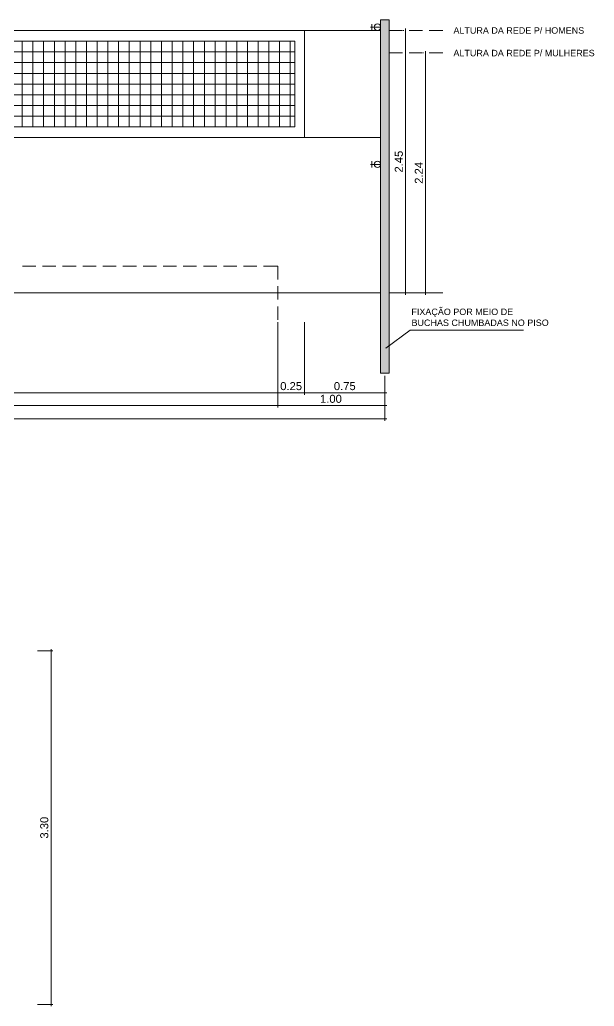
# Model space of a CAD drawing. Extents: x 3377 to 3790, y 1673 to 1846.
# Drawn here: x 3637.25 to 3642.62, y 1736.01 to 1745.22 of the extents above; entities that cross this region are included whole.
import ezdxf

# ---------------------------------------------------------------- set-up
doc = ezdxf.new("R2010")
doc.units = 0
doc.header["$LTSCALE"] = 2
for name, color, linetype in [('PDF10_0', 7, 'Continuous'), ('PDF10_A_Texto', 7, 'Continuous'), ('PDF10_COTAS', 7, 'Continuous'), ('PDF10_PISOS', 7, 'Continuous'), ('PDF10_Text', 7, 'Continuous')]:
    doc.layers.add(name, color=color, linetype=linetype)
doc.layers.add('PDF10_13-CORTE', color=7, linetype='Continuous', true_color=0xe3e3e3)
doc.styles.add('PDF Arial', font='arial.ttf')

msp = doc.modelspace()

# ---------------------------------------------------------------- linework, layer by layer
at = {"layer": 'PDF10_0', "lineweight": 0}
for points in [[(3640.5268, 1745.1515), (3640.6199, 1745.1515)], [(3640.5384, 1745.1208), (3640.5384, 1745.1812)], [(3640.6199, 1742.6706), (3640.6199, 1745.2214), (3640.7004, 1745.2214), (3640.7004, 1742.6706)], [(3631.0594, 1745.1208), (3640.6199, 1745.1208)], [(3639.9108, 1745.1208), (3639.9108, 1744.1206)], [(3631.0594, 1744.1206), (3640.6199, 1744.1206)], [(3640.5268, 1743.8709), (3640.6199, 1743.8709)], [(3640.5384, 1743.8412), (3640.5384, 1743.9005)]]:
    msp.add_lwpolyline(points, dxfattribs=at)
msp.add_lwpolyline([(3639.8209, 1744.2212), (3639.8209, 1745.0213), (3631.8744, 1745.0213), (3631.8744, 1744.2212)], close=True, dxfattribs=at)
for centre in [(3640.5908, 1745.152), (3640.5908, 1743.8714)]:
    msp.add_circle(centre, 0.0302, dxfattribs=at)
at = {"layer": 'PDF10_0', "transparency": 33554559}
for points in [[(3640.857, 1745.1166), (3640.8581, 1745.1176), (3640.8496, 1745.1251)], [(3640.8581, 1745.1176), (3640.8496, 1745.1251), (3640.8496, 1745.1251)], [(3641.0433, 1744.9081), (3641.0348, 1744.9144), (3641.0359, 1744.9155)], [(3641.0422, 1744.907), (3641.0433, 1744.9081), (3641.0348, 1744.9144)], [(3640.8496, 1742.6749), (3640.8496, 1742.6738), (3640.8581, 1742.6664)], [(3640.8496, 1742.6738), (3640.8581, 1742.6664), (3640.857, 1742.6664)], [(3641.0359, 1742.6749), (3641.0348, 1742.6738), (3641.0433, 1742.6664)], [(3641.0348, 1742.6738), (3641.0433, 1742.6664), (3641.0422, 1742.6664)], [(3639.6557, 1741.7339), (3639.6568, 1741.7329), (3639.6642, 1741.7414)], [(3639.6642, 1741.7414), (3639.6568, 1741.7329), (3639.6557, 1741.7339)], [(3639.6568, 1741.7329), (3639.6642, 1741.7414), (3639.6642, 1741.7414)], [(3639.9151, 1741.7414), (3639.914, 1741.7414), (3639.9066, 1741.7329)], [(3639.914, 1741.7414), (3639.9066, 1741.7329), (3639.9066, 1741.7339)], [(3639.9066, 1741.7339), (3639.9066, 1741.7329), (3639.914, 1741.7414)], [(3639.9066, 1741.7329), (3639.914, 1741.7414), (3639.9151, 1741.7414)], [(3640.6559, 1741.7339), (3640.657, 1741.7329), (3640.6633, 1741.7414)], [(3640.657, 1741.7329), (3640.6633, 1741.7414), (3640.6644, 1741.7414)], [(3639.6557, 1741.6154), (3639.6568, 1741.6143), (3639.6642, 1741.6228)], [(3639.6642, 1741.6228), (3639.6568, 1741.6143), (3639.6557, 1741.6154)], [(3639.6568, 1741.6143), (3639.6642, 1741.6228), (3639.6642, 1741.6218)], [(3639.6642, 1741.6218), (3639.6642, 1741.6228), (3639.6568, 1741.6143)], [(3640.6559, 1741.6154), (3640.657, 1741.6143), (3640.6633, 1741.6228)], [(3640.657, 1741.6143), (3640.6633, 1741.6228), (3640.6644, 1741.6218)], [(3640.6559, 1741.4916), (3640.657, 1741.4916), (3640.6633, 1741.5)], [(3640.657, 1741.4916), (3640.6633, 1741.5), (3640.6644, 1741.499)], [(3637.5474, 1739.324), (3637.5485, 1739.325), (3637.54, 1739.3324)], [(3637.5485, 1739.325), (3637.54, 1739.3324), (3637.5411, 1739.3324)], [(3637.5411, 1736.0323), (3637.54, 1736.0313), (3637.5485, 1736.0249)], [(3637.54, 1736.0313), (3637.5485, 1736.0249), (3637.5474, 1736.0239)]]:
    msp.add_solid(points, dxfattribs=at)
at = {"layer": 'PDF10_13-CORTE', "transparency": 33554559}
for points in [[(3640.7004, 1745.2214), (3640.6199, 1745.2214), (3640.7004, 1742.6706)], [(3640.6199, 1745.2214), (3640.7004, 1742.6706), (3640.6199, 1742.6706)], [(3640.7004, 1742.6706), (3640.6199, 1742.6706), (3640.7004, 1741.9202)], [(3640.6199, 1742.6706), (3640.7004, 1741.9202), (3640.6199, 1741.9202)]]:
    msp.add_solid(points, dxfattribs=at)
at = {"layer": 'PDF10_A_Texto', "lineweight": 0}
for points in [[(3640.8306, 1745.1208), (3640.8359, 1745.1208)], [(3640.8539, 1745.1388), (3640.8539, 1742.6526)], [(3641.0168, 1744.9113), (3641.0221, 1744.9113)], [(3641.0391, 1744.9282), (3641.0391, 1742.6526)], [(3640.8306, 1742.6706), (3640.8359, 1742.6706)], [(3641.0168, 1742.6706), (3641.0221, 1742.6706)], [(3639.66, 1741.7096), (3639.66, 1741.6006), (3639.66, 1742.2981)], [(3640.6602, 1741.4778), (3640.6602, 1741.8969), (3640.6602, 1741.7202)], [(3640.6602, 1741.8969), (3640.6602, 1741.6006)], [(3632.0025, 1741.7371), (3639.678, 1741.7371)], [(3639.643, 1741.7371), (3639.9278, 1741.7371)], [(3639.8928, 1741.7371), (3640.6782, 1741.7371)], [(3632.0025, 1741.6186), (3639.678, 1741.6186)], [(3639.643, 1741.6186), (3640.6782, 1741.6186)], [(3631.0023, 1741.4958), (3640.6782, 1741.4958)], [(3637.5442, 1739.3462), (3637.5442, 1736.0112)], [(3637.4162, 1739.3282), (3637.5612, 1739.3282)], [(3637.4162, 1736.0281), (3637.5612, 1736.0281)]]:
    msp.add_lwpolyline(points, dxfattribs=at)
for points in [[(3639.66, 1741.7202), (3639.66, 1742.3976)], [(3639.9108, 1741.7202), (3639.9108, 1742.3976)]]:
    msp.add_lwpolyline(points, close=True, dxfattribs=at)
at = {"layer": 'PDF10_COTAS', "lineweight": 0}
for points in [[(3640.7004, 1745.1208), (3640.8253, 1745.1208)], [(3640.8877, 1745.1208), (3641.0126, 1745.1208)], [(3641.0751, 1745.1208), (3641.1999, 1745.1208)], [(3637.2743, 1745.0213), (3637.2743, 1744.2212)], [(3637.3749, 1745.0213), (3637.3749, 1744.2212)], [(3637.4744, 1745.0213), (3637.4744, 1744.2212)], [(3637.5749, 1745.0213), (3637.5749, 1744.2212)], [(3637.6744, 1745.0213), (3637.6744, 1744.2212)], [(3637.775, 1745.0213), (3637.775, 1744.2212)], [(3637.8745, 1745.0213), (3637.8745, 1744.2212)], [(3637.975, 1745.0213), (3637.975, 1744.2212)], [(3638.0745, 1745.0213), (3638.0745, 1744.2212)], [(3638.175, 1745.0213), (3638.175, 1744.2212)], [(3638.2745, 1745.0213), (3638.2745, 1744.2212)], [(3638.3751, 1745.0213), (3638.3751, 1744.2212)], [(3638.4746, 1745.0213), (3638.4746, 1744.2212)], [(3638.5751, 1745.0213), (3638.5751, 1744.2212)], [(3638.6746, 1745.0213), (3638.6746, 1744.2212)], [(3638.7752, 1745.0213), (3638.7752, 1744.2212)], [(3638.8746, 1745.0213), (3638.8746, 1744.2212)], [(3638.9752, 1745.0213), (3638.9752, 1744.2212)], [(3639.0768, 1745.0213), (3639.0768, 1744.2212)], [(3639.1773, 1745.0213), (3639.1773, 1744.2212)], [(3639.2768, 1745.0213), (3639.2768, 1744.2212)], [(3639.3774, 1745.0213), (3639.3774, 1744.2212)], [(3639.4769, 1745.0213), (3639.4769, 1744.2212)], [(3639.5774, 1745.0213), (3639.5774, 1744.2212)], [(3639.6769, 1745.0213), (3639.6769, 1744.2212)], [(3639.7775, 1745.0213), (3639.7775, 1744.2212)], [(3631.8744, 1744.9208), (3639.8209, 1744.9208)], [(3640.8253, 1744.9113), (3640.7004, 1744.9113)], [(3641.0126, 1744.9113), (3640.8877, 1744.9113)], [(3641.1999, 1744.9113), (3641.0751, 1744.9113)], [(3631.8744, 1744.8213), (3639.8209, 1744.8213)], [(3631.8744, 1744.7207), (3639.8209, 1744.7207)], [(3631.8744, 1744.6213), (3639.8209, 1744.6213)], [(3631.8744, 1744.5207), (3639.8209, 1744.5207)], [(3631.8744, 1744.4212), (3639.8209, 1744.4212)], [(3631.8744, 1744.3207), (3639.8209, 1744.3207)], [(3637.2775, 1742.9204), (3637.4024, 1742.9204)], [(3637.4649, 1742.9204), (3637.5897, 1742.9204)], [(3637.6522, 1742.9204), (3637.7781, 1742.9204)], [(3637.8406, 1742.9204), (3637.9655, 1742.9204)], [(3638.0279, 1742.9204), (3638.1528, 1742.9204)], [(3638.2153, 1742.9204), (3638.3402, 1742.9204)], [(3638.4026, 1742.9204), (3638.5275, 1742.9204)], [(3638.5899, 1742.9204), (3638.7148, 1742.9204)], [(3638.7773, 1742.9204), (3638.9032, 1742.9204)], [(3638.9657, 1742.9204), (3639.0906, 1742.9204)], [(3639.153, 1742.9204), (3639.2779, 1742.9204)], [(3639.3403, 1742.9204), (3639.4652, 1742.9204)], [(3639.66, 1742.7955), (3639.66, 1742.9204), (3639.5277, 1742.9204)], [(3639.66, 1742.6082), (3639.66, 1742.7331)], [(3639.66, 1742.4198), (3639.66, 1742.5447)], [(3640.6697, 1742.1552), (3640.8972, 1742.3235), (3641.9556, 1742.3235)]]:
    msp.add_lwpolyline(points, dxfattribs=at)
at = {"layer": 'PDF10_COTAS', "transparency": 33554559}
msp.add_solid([(3640.6707, 1742.1541), (3640.6623, 1742.1488), (3640.6686, 1742.1562)], dxfattribs=at)
at = {"layer": 'PDF10_PISOS', "lineweight": 0}
msp.add_lwpolyline([(3641.1999, 1742.6706), (3640.7004, 1742.6706), (3640.7004, 1741.9202), (3640.6199, 1741.9202), (3640.6199, 1742.6706), (3631.0594, 1742.6706), (3631.0594, 1741.9202), (3630.98, 1741.9202), (3630.98, 1742.6706), (3630.4794, 1742.6706)], dxfattribs=at)

# ---------------------------------------------------------------- texts
at = {"layer": 'PDF10_Text', "attachment_point": 7, "style": 'PDF Arial'}
for s, insert, char_height in [('ALTURA DA REDE P/ HOMENS', (3641.3005, 1745.0902), 0.060024), ('ALTURA DA REDE P/ MULHERES', (3641.3005, 1744.8795), 0.060024), ('FIXAÇÃO POR MEIO DE', (3640.9078, 1742.446), 0.060024), ('BUCHAS CHUMBADAS NO PISO', (3640.9089, 1742.3616), 0.060024), ('0.25', (3639.6833, 1741.7623), 0.07503), ('0.75', (3640.1839, 1741.7623), 0.07503), ('1.00', (3640.0548, 1741.6438), 0.07503)]:
    msp.add_mtext(s, dxfattribs=dict(at, insert=insert, char_height=char_height))
at = {"layer": 'PDF10_Text', "char_height": 0.07503, "attachment_point": 7, "rotation": 90, "style": 'PDF Arial'}
for s, insert in [('2.45', (3640.8287, 1743.7946)), ('2.24', (3641.0147, 1743.6899)), ('3.30', (3637.5191, 1737.5765))]:
    msp.add_mtext(s, dxfattribs=dict(at, insert=insert))

doc.saveas('drawing.dxf')
